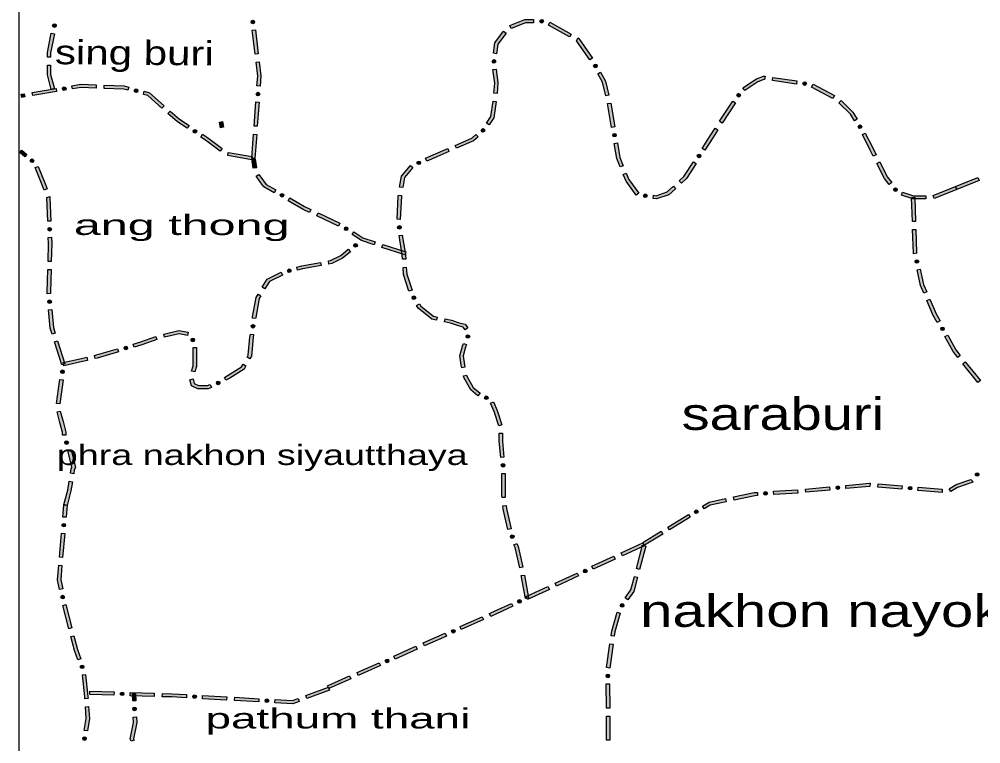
# Model space of a CAD drawing. Header units: metres. Extents: x -835890 to 1024355, y 79891 to 2211954.
# Drawn here: x -835042 to -715714, y 1133150 to 1223132 of the extents above; entities that cross this region are included whole.
import ezdxf

# ---------------------------------------------------------------- set-up
doc = ezdxf.new("R2010")
doc.units = ezdxf.units.M
doc.header["$LTSCALE"] = 2200
for name, color, linetype, lineweight in [('18', 7, 'Continuous', 13), ('20', 7, 'Continuous', 13), ('37', 7, 'Continuous', 13)]:
    doc.layers.add(name, color=color, linetype=linetype, lineweight=lineweight)

msp = doc.modelspace()

# ---------------------------------------------------------------- hatches: boundary and pattern name
at = {"layer": '37'}
for points in [[(-770427, 1222883, 1), (-769977, 1222883, 1)], [(-830634, 1222563, 1), (-830722, 1222121, 1)], [(-806080, 1223006, 1), (-806026, 1222560, 1)], [(-771202, 1222683), (-772213, 1222683), (-773999, 1221994), (-774143, 1222367), (-772287, 1223083), (-771202, 1223083)], [(-766762, 1220942), (-769378, 1222412), (-769182, 1222760), (-766567, 1221291)], [(-831548, 1218408), (-831548, 1218992), (-831069, 1221400), (-830677, 1221322), (-831148, 1218952), (-831148, 1218408)], [(-805775, 1218788), (-806133, 1221766), (-805735, 1221814), (-805378, 1218835)], [(-774615, 1221399), (-775638, 1220031), (-775794, 1218853), (-776191, 1218906), (-776020, 1220187), (-774935, 1221638)], [(-764213, 1218077), (-765880, 1220446), (-765891, 1220452), (-765695, 1220801), (-765605, 1220751), (-763886, 1218307)], [(-831060, 1214420), (-831548, 1216224), (-831548, 1217408), (-831148, 1217408), (-831148, 1216277), (-830674, 1214524)], [(-805539, 1214849), (-805451, 1216079), (-805656, 1217795), (-805259, 1217842), (-805049, 1216088), (-805140, 1214820)], [(-776154, 1217665, 1), (-776094, 1218111, 1)], [(-763638, 1217537, 1), (-763427, 1217140, 1)], [(-775855, 1216923), (-775628, 1215218), (-775737, 1213900), (-776136, 1213933), (-776030, 1215208), (-776251, 1216871)], [(-762253, 1213603), (-762677, 1215304), (-763239, 1216362), (-762886, 1216549), (-762301, 1215448), (-761865, 1213700)], [(-742546, 1215650), (-742617, 1215660), (-743361, 1215361), (-745005, 1214262), (-745227, 1214594), (-743549, 1215717), (-742666, 1216071), (-742489, 1216046)], [(-825495, 1214579), (-827366, 1214651), (-828438, 1214472), (-828504, 1214867), (-827391, 1215053), (-825480, 1214979)], [(-821561, 1214309), (-822081, 1214448), (-824496, 1214541), (-824481, 1214940), (-822021, 1214846), (-821458, 1214695)], [(-738587, 1215082), (-741556, 1215508), (-741500, 1215904), (-738530, 1215478)], [(-737791, 1215170, 1), (-737346, 1215107, 1)], [(-734055, 1213304), (-736711, 1214699), (-736524, 1215053), (-733869, 1213658)], [(-834356, 1213484), (-834722, 1213423), (-834788, 1213817), (-834422, 1213878)], [(-830411, 1214143), (-833370, 1213649), (-833436, 1214043), (-830477, 1214537)], [(-829679, 1214468, 1), (-829235, 1214542, 1)], [(-820760, 1214302, 1), (-820326, 1214186, 1)], [(-817334, 1212093), (-819075, 1213644), (-819629, 1213792), (-819525, 1214179), (-818880, 1214006), (-817068, 1212392)], [(-805395, 1214061, 1), (-805427, 1213612, 1)], [(-745887, 1213501, 1), (-745640, 1213878, 1)], [(-805897, 1209861), (-805682, 1212854), (-805283, 1212825), (-805498, 1209833)], [(-775841, 1212894), (-776125, 1210896), (-776719, 1210003), (-777052, 1210224), (-776509, 1211042), (-776237, 1212950)], [(-761530, 1209687), (-762021, 1212647), (-761627, 1212712), (-761135, 1209753)], [(-746144, 1212743), (-747788, 1210234), (-748122, 1210453), (-746478, 1212963)], [(-731400, 1210520), (-731900, 1211334), (-733310, 1212750), (-733027, 1213032), (-731583, 1211584), (-731059, 1210730)], [(-814189, 1209589), (-815411, 1210381), (-816587, 1211428), (-816321, 1211727), (-815168, 1210700), (-813972, 1209925)], [(-810069, 1209648), (-810198, 1210346), (-809805, 1210419), (-809675, 1209721)], [(-730825, 1209964, 1), (-730589, 1209581, 1)], [(-813430, 1209335, 1), (-813053, 1209090, 1)], [(-810096, 1206747), (-811921, 1208118), (-812511, 1208501), (-812294, 1208837), (-811692, 1208446), (-809856, 1207067)], [(-806183, 1205872), (-805969, 1208864), (-805570, 1208835), (-805784, 1205843)], [(-778103, 1208510), (-778648, 1208024), (-780793, 1207102), (-780951, 1207469), (-778866, 1208366), (-778370, 1208808)], [(-777658, 1209175, 1), (-777322, 1209475, 1)], [(-761205, 1208956, 1), (-761132, 1208512, 1)], [(-748336, 1209397), (-748981, 1208412), (-749966, 1206881), (-750302, 1207097), (-749316, 1208630), (-748670, 1209617)], [(-729062, 1206125), (-729480, 1206963), (-730401, 1208810), (-730043, 1208989), (-729122, 1207142), (-728704, 1206304)], [(-760452, 1204782), (-760893, 1205855), (-761202, 1207714), (-760807, 1207780), (-760506, 1205965), (-760082, 1204933)], [(-834351, 1206038), (-834972, 1206562), (-834715, 1206868), (-834093, 1206344)], [(-806218, 1205675), (-809172, 1206200), (-809102, 1206594), (-806148, 1206069)], [(-781712, 1206707), (-783233, 1206053), (-784464, 1205515), (-784624, 1205882), (-783392, 1206420), (-781870, 1207074)], [(-833629, 1205692, 1), (-833285, 1205403, 1)], [(-806013, 1204622), (-806132, 1205483), (-806138, 1205486), (-805948, 1205838), (-805764, 1205739), (-805616, 1204677)], [(-785667, 1205208, 1), (-785254, 1205389, 1)], [(-751048, 1205199), (-752248, 1203332), (-752858, 1202767), (-753130, 1203061), (-752557, 1203591), (-751384, 1205415)], [(-750797, 1205959, 1), (-750553, 1206337, 1)], [(-727082, 1202619), (-727681, 1203353), (-728616, 1205230), (-728258, 1205409), (-727343, 1203571), (-726772, 1202872)], [(-831968, 1201914), (-832239, 1202666), (-833052, 1204704), (-832680, 1204852), (-831865, 1202808), (-831591, 1202050)], [(-786182, 1204713), (-787240, 1203459), (-787435, 1202226), (-787830, 1202289), (-787618, 1203631), (-786488, 1204971)], [(-803404, 1201589), (-804666, 1202316), (-805039, 1202824), (-805636, 1203621), (-805316, 1203861), (-804717, 1203063), (-804393, 1202621), (-803205, 1201936)], [(-758467, 1201287), (-759736, 1203037), (-760073, 1203856), (-759703, 1204008), (-759385, 1203233), (-758143, 1201521)], [(-718844, 1202357), (-716064, 1203482), (-715914, 1203112), (-718694, 1201986)], [(-753592, 1202088), (-754413, 1201327), (-755963, 1200809), (-756386, 1200870), (-756329, 1201266), (-756000, 1201218), (-754622, 1201679), (-753864, 1202381)], [(-726437, 1202145, 1), (-726153, 1201796, 1)], [(-722546, 1200814), (-724128, 1200814), (-725534, 1201284), (-725408, 1201663), (-724063, 1201214), (-722546, 1201214)], [(-718695, 1201986), (-721479, 1200869), (-721628, 1201240), (-718844, 1202357)], [(-831509, 1198039), (-831622, 1200957), (-831628, 1200973), (-831252, 1201109), (-831224, 1201034), (-831109, 1198054)], [(-802633, 1201376, 1), (-802243, 1201151, 1)], [(-799027, 1199145), (-799811, 1199518), (-801671, 1200591), (-801472, 1200937), (-799624, 1199873), (-798855, 1199507)], [(-787591, 1201239), (-787604, 1201156), (-787748, 1198265), (-788148, 1198285), (-788003, 1201197), (-787986, 1201301)], [(-757570, 1201241, 1), (-757125, 1201177, 1)], [(-723895, 1201020), (-723801, 1198021), (-724201, 1198009), (-724295, 1201007)], [(-795415, 1197427), (-798124, 1198716), (-797952, 1199077), (-795243, 1197788)], [(-831279, 1197272, 1), (-831262, 1196822, 1)], [(-794656, 1197227, 1), (-794279, 1196981, 1)], [(-787828, 1197061, 1), (-787900, 1197505, 1)], [(-723770, 1197022), (-723681, 1194171), (-723657, 1194062), (-724048, 1193978), (-724079, 1194122), (-724170, 1197009)], [(-831469, 1193055), (-831403, 1195288), (-831432, 1196040), (-831032, 1196056), (-831003, 1195290), (-831069, 1193043)], [(-790997, 1195109), (-792585, 1195633), (-793740, 1196389), (-793521, 1196724), (-792410, 1195997), (-790872, 1195489)], [(-787507, 1196328), (-787116, 1193920), (-787078, 1193342), (-787477, 1193316), (-787514, 1193875), (-787901, 1196264)], [(-796673, 1193118), (-796393, 1193170), (-795136, 1193800), (-794203, 1194565), (-793949, 1194256), (-794917, 1193463), (-796265, 1192786), (-796602, 1192725)], [(-793129, 1195187, 1), (-793477, 1194902, 1)], [(-787199, 1193854), (-790048, 1194795), (-789922, 1195175), (-787074, 1194234)], [(-801310, 1191955, 1), (-801746, 1191840, 1)], [(-800612, 1192346), (-799955, 1192520), (-797657, 1192939), (-797585, 1192545), (-799868, 1192129), (-800510, 1191959)], [(-787012, 1192344), (-786955, 1191488), (-786295, 1189504), (-786675, 1189378), (-787350, 1191411), (-787411, 1192318)], [(-723593, 1192823, 1), (-723688, 1193263, 1)], [(-723233, 1192108), (-722815, 1190179), (-722426, 1189271), (-722794, 1189113), (-723197, 1190057), (-723624, 1192023)], [(-831564, 1189034), (-831581, 1189228), (-831498, 1192056), (-831098, 1192044), (-831181, 1189240), (-831166, 1189069)], [(-804887, 1189846), (-804286, 1190854), (-802545, 1191719), (-802367, 1191361), (-804003, 1190548), (-804543, 1189641)], [(-806099, 1186011), (-806079, 1186164), (-805638, 1188584), (-805398, 1188986), (-805055, 1188782), (-805257, 1188441), (-805684, 1186102), (-805702, 1185959)], [(-785948, 1188348, 1), (-786179, 1188734, 1)], [(-831298, 1188280, 1), (-831259, 1187831, 1)], [(-785379, 1187785), (-785210, 1187503), (-783648, 1186249), (-783157, 1186144), (-783241, 1185753), (-783825, 1185878), (-785516, 1187236), (-785722, 1187580)], [(-722033, 1188351), (-721253, 1186528), (-720771, 1185655), (-721121, 1185462), (-721613, 1186352), (-722401, 1188194)], [(-830968, 1184039), (-831005, 1184155), (-831196, 1184784), (-831392, 1187042), (-830993, 1187076), (-830801, 1184860), (-830623, 1184274), (-830587, 1184162)], [(-806001, 1185217, 1), (-806059, 1184771, 1)], [(-782180, 1185934), (-781406, 1185767), (-780426, 1185440), (-779714, 1185261), (-779361, 1184788), (-779681, 1184549), (-779949, 1184908), (-780539, 1185056), (-781512, 1185381), (-782264, 1185543)], [(-820911, 1182776), (-819948, 1183060), (-818084, 1183739), (-817947, 1183363), (-819823, 1182680), (-820798, 1182392)], [(-817108, 1184038), (-815221, 1184489), (-814095, 1184263), (-814174, 1183871), (-815214, 1184079), (-817015, 1183649)], [(-806762, 1181158), (-806619, 1181409), (-806406, 1183654), (-806357, 1184028), (-805961, 1183976), (-806008, 1183609), (-806229, 1181285), (-806415, 1180960)], [(-779441, 1183520, 1), (-779283, 1183941, 1)], [(-720354, 1184486, 1), (-720572, 1184880, 1)], [(-719808, 1183900), (-718824, 1182069), (-718269, 1181381), (-718580, 1181130), (-719159, 1181847), (-720161, 1183710)], [(-829744, 1180231), (-830662, 1183087), (-830281, 1183210), (-829363, 1180354)], [(-813430, 1183098, 1), (-813588, 1183519, 1)], [(-779525, 1182724), (-779642, 1182411), (-779953, 1181317), (-779798, 1180224), (-779731, 1179923), (-780121, 1179837), (-780191, 1180153), (-780361, 1181345), (-780022, 1182536), (-779899, 1182864)], [(-825700, 1181377), (-825473, 1181432), (-822829, 1182211), (-822716, 1181827), (-825370, 1181045), (-825607, 1180988)], [(-821598, 1182365, 1), (-822030, 1182238, 1)], [(-813063, 1182353), (-813063, 1180014), (-813260, 1179324), (-813645, 1179434), (-813463, 1180070), (-813463, 1182353)], [(-829596, 1180488), (-827298, 1180996), (-826673, 1181145), (-826580, 1180756), (-827209, 1180606), (-829510, 1180097)], [(-809588, 1178642), (-809133, 1178908), (-807442, 1179967), (-807258, 1180289), (-806910, 1180091), (-807144, 1179681), (-808926, 1178565), (-809386, 1178297)], [(-717641, 1180603), (-715756, 1178269), (-716067, 1178018), (-717952, 1180352)], [(-829647, 1179571, 1), (-829705, 1179124, 1)], [(-830412, 1175412), (-830155, 1177214), (-830004, 1178382), (-829607, 1178330), (-829759, 1177160), (-830016, 1175356)], [(-813476, 1178472), (-813312, 1177897), (-812782, 1177631), (-811675, 1177631), (-811351, 1177767), (-811197, 1177397), (-811595, 1177231), (-812876, 1177231), (-813649, 1177618), (-813861, 1178363)], [(-810144, 1178054, 1), (-810559, 1177881, 1)], [(-779515, 1178947), (-779480, 1178791), (-778699, 1177380), (-777859, 1176678), (-778115, 1176371), (-779013, 1177121), (-779858, 1178648), (-779905, 1178860)], [(-776864, 1176052, 1), (-777285, 1176211, 1)], [(-776205, 1175597), (-775741, 1174548), (-775150, 1172771), (-775530, 1172645), (-776114, 1174404), (-776571, 1175435)], [(-829669, 1171495), (-829669, 1171810), (-829988, 1173051), (-830342, 1174354), (-829956, 1174459), (-829601, 1173153), (-829269, 1171860), (-829269, 1171495)], [(-829250, 1170762, 1), (-829084, 1170344, 1)], [(-775077, 1171718), (-775077, 1170732), (-774892, 1168745), (-775291, 1168709), (-775477, 1170713), (-775477, 1171718)], [(-828678, 1166747), (-828590, 1167295), (-828494, 1167501), (-828999, 1169574), (-828611, 1169669), (-828072, 1167459), (-828204, 1167177), (-828283, 1166684)], [(-774978, 1167507, 1), (-775020, 1167955, 1)], [(-774751, 1166733), (-774751, 1163959), (-774731, 1163754), (-775129, 1163715), (-775151, 1163939), (-775151, 1166733)], [(-716661, 1165699), (-716715, 1165635), (-718598, 1164985), (-719440, 1164465), (-719650, 1164805), (-718771, 1165349), (-716950, 1165978), (-716966, 1165958)], [(-716313, 1166420, 1), (-716022, 1166763, 1)], [(-829499, 1162860), (-829013, 1164647), (-828835, 1165760), (-828440, 1165697), (-828621, 1164563), (-829113, 1162755)], [(-738422, 1164293), (-741416, 1164104), (-741441, 1164503), (-738447, 1164692)], [(-734433, 1164660), (-737420, 1164383), (-737457, 1164781), (-734470, 1165059)], [(-733679, 1164931, 1), (-733231, 1164973, 1)], [(-729489, 1165112), (-729532, 1165116), (-732441, 1164845), (-732478, 1165244), (-729534, 1165517), (-729456, 1165511)], [(-725503, 1164779), (-728493, 1165029), (-728459, 1165427), (-725470, 1165177)], [(-724714, 1164913, 1), (-724266, 1164876, 1)], [(-720520, 1164362), (-723510, 1164612), (-723477, 1165011), (-720487, 1164761)], [(-747303, 1163204), (-749283, 1162783), (-750059, 1162313), (-750266, 1162655), (-749433, 1163160), (-747386, 1163595)], [(-743412, 1163978), (-743769, 1163955), (-746324, 1163412), (-746408, 1163803), (-743824, 1164353), (-743437, 1164377)], [(-742651, 1164226, 1), (-742202, 1164255, 1)], [(-829632, 1161311), (-829505, 1162824), (-829106, 1162791), (-829234, 1161277)], [(-774632, 1162759), (-774591, 1162350), (-774006, 1159855), (-774395, 1159764), (-774986, 1162284), (-775030, 1162720)], [(-751769, 1161275), (-754334, 1159719), (-754541, 1160061), (-751976, 1161617)], [(-751210, 1161848, 1), (-750825, 1162082, 1)], [(-829498, 1160522, 1), (-829535, 1160073, 1)], [(-830051, 1156328), (-829800, 1159318), (-829401, 1159284), (-829652, 1156295)], [(-773773, 1158665, 1), (-773946, 1159080, 1)], [(-755189, 1159201), (-757464, 1157820), (-757671, 1158162), (-755396, 1159543)], [(-773291, 1158026), (-773133, 1157646), (-772535, 1155094), (-772924, 1155002), (-773515, 1157522), (-773661, 1157872)], [(-760342, 1156868), (-757650, 1158109), (-757482, 1157746), (-760175, 1156504)], [(-757289, 1157695), (-758059, 1154795), (-758445, 1154898), (-757675, 1157798)], [(-763974, 1155192), (-761250, 1156449), (-761083, 1156086), (-763807, 1154829)], [(-830042, 1152306), (-830288, 1153503), (-830135, 1155332), (-829736, 1155298), (-829885, 1153527), (-829651, 1152386)], [(-772342, 1154102), (-771826, 1151255), (-772220, 1151183), (-772736, 1154031)], [(-768515, 1153098), (-765791, 1154355), (-765623, 1153992), (-768347, 1152735)], [(-764594, 1154686, 1), (-765003, 1154498, 1)], [(-758315, 1153829), (-758780, 1152079), (-759496, 1151043), (-759825, 1151271), (-759149, 1152249), (-758702, 1153932)], [(-829691, 1151587, 1), (-829600, 1151146, 1)], [(-772147, 1151423), (-769423, 1152680), (-769255, 1152316), (-771980, 1151060)], [(-828888, 1147432), (-829633, 1150338), (-829245, 1150438), (-828500, 1147532)], [(-776689, 1149339), (-775963, 1149663), (-773963, 1150586), (-773796, 1150222), (-775797, 1149299), (-776526, 1148974)], [(-772767, 1150917, 1), (-773176, 1150728, 1)], [(-760357, 1150149, 1), (-760101, 1150519, 1)], [(-760446, 1149379), (-761128, 1147056), (-761203, 1146512), (-761599, 1146566), (-761520, 1147140), (-760830, 1149492)], [(-780341, 1147707), (-777602, 1148931), (-777439, 1148566), (-780178, 1147342)], [(-784906, 1145667), (-782167, 1146891), (-782004, 1146526), (-784743, 1145302)], [(-780967, 1147208, 1), (-781378, 1147025, 1)], [(-827771, 1143575), (-828194, 1144725), (-828640, 1146464), (-828252, 1146563), (-827811, 1144844), (-827396, 1143713)], [(-761339, 1145521), (-761748, 1142549), (-762145, 1142604), (-761735, 1145576)], [(-788558, 1144035), (-785819, 1145259), (-785656, 1144894), (-788395, 1143670)], [(-793123, 1141996), (-790384, 1143220), (-790221, 1142854), (-792960, 1141630)], [(-789184, 1143537, 1), (-789595, 1143353, 1)], [(-827316, 1142916, 1), (-827161, 1142494, 1)], [(-826900, 1138743), (-826915, 1138976), (-827203, 1141720), (-826806, 1141762), (-826517, 1139010), (-826501, 1138770)], [(-796775, 1140364), (-794036, 1141588), (-793873, 1141223), (-796612, 1139999)], [(-761993, 1141355, 1), (-761995, 1141805, 1)], [(-823286, 1139186), (-826285, 1139280), (-826272, 1139680), (-823274, 1139586)], [(-822505, 1139362, 1), (-822056, 1139348, 1)], [(-796542, 1139811), (-799351, 1138758), (-799491, 1139133), (-796682, 1140186)], [(-761787, 1140581), (-761767, 1137582), (-762167, 1137579), (-762187, 1140579)], [(-818289, 1139030), (-821287, 1139124), (-821275, 1139524), (-818276, 1139430)], [(-820963, 1138474), (-820994, 1139350), (-820594, 1139364), (-820563, 1138488)], [(-814298, 1138860), (-816107, 1138962), (-817289, 1138999), (-817277, 1139398), (-816089, 1139361), (-814275, 1139259)], [(-813513, 1139016, 1), (-813063, 1138991, 1)], [(-809306, 1138579), (-812301, 1138747), (-812278, 1139147), (-809283, 1138978)], [(-805312, 1138354), (-808307, 1138523), (-808285, 1138922), (-805289, 1138753)], [(-804527, 1138510, 1), (-804078, 1138485, 1)], [(-800287, 1138407), (-801068, 1138115), (-803315, 1138242), (-803293, 1138641), (-801129, 1138519), (-800428, 1138782)], [(-826980, 1134814), (-826738, 1136297), (-826834, 1137745), (-826435, 1137772), (-826336, 1136277), (-826585, 1134749)], [(-820735, 1137707, 1), (-820719, 1137257, 1)], [(-821147, 1133461), (-821255, 1133731), (-820867, 1135805), (-820891, 1136475), (-820492, 1136489), (-820466, 1135775), (-820841, 1133772), (-820776, 1133609)], [(-761761, 1136582), (-761741, 1133582), (-762141, 1133579), (-762161, 1136579)], [(-826907, 1134017, 1), (-826980, 1133573, 1)]]:
    msp.add_hatch(color=256, dxfattribs=at).paths.add_polyline_path(points)

# ---------------------------------------------------------------- linework, layer by layer
at = {"layer": '18'}
msp.add_lwpolyline([(-835042, 1127049), (-835042, 1347715)], dxfattribs=at)
at = {"layer": '37'}
for points in [[(-771202, 1222683), (-772213, 1222683), (-773999, 1221994), (-774143, 1222367), (-772287, 1223083), (-771202, 1223083)], [(-766762, 1220942), (-769378, 1222412), (-769182, 1222760), (-766567, 1221291)], [(-831548, 1218408), (-831548, 1218992), (-831069, 1221400), (-830677, 1221322), (-831148, 1218952), (-831148, 1218408)], [(-805775, 1218788), (-806133, 1221766), (-805735, 1221814), (-805378, 1218835)], [(-774615, 1221399), (-775638, 1220031), (-775794, 1218853), (-776191, 1218906), (-776020, 1220187), (-774935, 1221638)], [(-764213, 1218077), (-765880, 1220446), (-765891, 1220452), (-765695, 1220801), (-765605, 1220751), (-763886, 1218307)], [(-831060, 1214420), (-831548, 1216224), (-831548, 1217408), (-831148, 1217408), (-831148, 1216277), (-830674, 1214524)], [(-805539, 1214849), (-805451, 1216079), (-805656, 1217795), (-805259, 1217842), (-805049, 1216088), (-805140, 1214820)], [(-775855, 1216923), (-775628, 1215218), (-775737, 1213900), (-776136, 1213933), (-776030, 1215208), (-776251, 1216871)], [(-762253, 1213603), (-762677, 1215304), (-763239, 1216362), (-762886, 1216549), (-762301, 1215448), (-761865, 1213700)], [(-742546, 1215650), (-742617, 1215660), (-743361, 1215361), (-745005, 1214262), (-745227, 1214594), (-743549, 1215717), (-742666, 1216071), (-742489, 1216046)], [(-825495, 1214579), (-827366, 1214651), (-828438, 1214472), (-828504, 1214867), (-827391, 1215053), (-825480, 1214979)], [(-821561, 1214309), (-822081, 1214448), (-824496, 1214541), (-824481, 1214940), (-822021, 1214846), (-821458, 1214695)], [(-738587, 1215082), (-741556, 1215508), (-741500, 1215904), (-738530, 1215478)], [(-734055, 1213304), (-736711, 1214699), (-736524, 1215053), (-733869, 1213658)], [(-834356, 1213484), (-834722, 1213423), (-834788, 1213817), (-834422, 1213878)], [(-830411, 1214143), (-833370, 1213649), (-833436, 1214043), (-830477, 1214537)], [(-817334, 1212093), (-819075, 1213644), (-819629, 1213792), (-819525, 1214179), (-818880, 1214006), (-817068, 1212392)], [(-805897, 1209861), (-805682, 1212854), (-805283, 1212825), (-805498, 1209833)], [(-775841, 1212894), (-776125, 1210896), (-776719, 1210003), (-777052, 1210224), (-776509, 1211042), (-776237, 1212950)], [(-761530, 1209687), (-762021, 1212647), (-761627, 1212712), (-761135, 1209753)], [(-746144, 1212743), (-747788, 1210234), (-748122, 1210453), (-746478, 1212963)], [(-731400, 1210520), (-731900, 1211334), (-733310, 1212750), (-733027, 1213032), (-731583, 1211584), (-731059, 1210730)], [(-814189, 1209589), (-815411, 1210381), (-816587, 1211428), (-816321, 1211727), (-815168, 1210700), (-813972, 1209925)], [(-810069, 1209648), (-810198, 1210346), (-809805, 1210419), (-809675, 1209721)], [(-810096, 1206747), (-811921, 1208118), (-812511, 1208501), (-812294, 1208837), (-811692, 1208446), (-809856, 1207067)], [(-806183, 1205872), (-805969, 1208864), (-805570, 1208835), (-805784, 1205843)], [(-778103, 1208510), (-778648, 1208024), (-780793, 1207102), (-780951, 1207469), (-778866, 1208366), (-778370, 1208808)], [(-748336, 1209397), (-748981, 1208412), (-749966, 1206881), (-750302, 1207097), (-749316, 1208630), (-748670, 1209617)], [(-729062, 1206125), (-729480, 1206963), (-730401, 1208810), (-730043, 1208989), (-729122, 1207142), (-728704, 1206304)], [(-760452, 1204782), (-760893, 1205855), (-761202, 1207714), (-760807, 1207780), (-760506, 1205965), (-760082, 1204933)], [(-834351, 1206038), (-834972, 1206562), (-834715, 1206868), (-834093, 1206344)], [(-806218, 1205675), (-809172, 1206200), (-809102, 1206594), (-806148, 1206069)], [(-781712, 1206707), (-783233, 1206053), (-784464, 1205515), (-784624, 1205882), (-783392, 1206420), (-781870, 1207074)], [(-806013, 1204622), (-806132, 1205483), (-806138, 1205486), (-805948, 1205838), (-805764, 1205739), (-805616, 1204677)], [(-751048, 1205199), (-752248, 1203332), (-752858, 1202767), (-753130, 1203061), (-752557, 1203591), (-751384, 1205415)], [(-727082, 1202619), (-727681, 1203353), (-728616, 1205230), (-728258, 1205409), (-727343, 1203571), (-726772, 1202872)], [(-831968, 1201914), (-832239, 1202666), (-833052, 1204704), (-832680, 1204852), (-831865, 1202808), (-831591, 1202050)], [(-786182, 1204713), (-787240, 1203459), (-787435, 1202226), (-787830, 1202289), (-787618, 1203631), (-786488, 1204971)], [(-803404, 1201589), (-804666, 1202316), (-805039, 1202824), (-805636, 1203621), (-805316, 1203861), (-804717, 1203063), (-804393, 1202621), (-803205, 1201936)], [(-758467, 1201287), (-759736, 1203037), (-760073, 1203856), (-759703, 1204008), (-759385, 1203233), (-758143, 1201521)], [(-718844, 1202357), (-716064, 1203482), (-715914, 1203112), (-718694, 1201986)], [(-753592, 1202088), (-754413, 1201327), (-755963, 1200809), (-756386, 1200870), (-756329, 1201266), (-756000, 1201218), (-754622, 1201679), (-753864, 1202381)], [(-722546, 1200814), (-724128, 1200814), (-725534, 1201284), (-725408, 1201663), (-724063, 1201214), (-722546, 1201214)], [(-718695, 1201986), (-721479, 1200869), (-721628, 1201240), (-718844, 1202357)], [(-831509, 1198039), (-831622, 1200957), (-831628, 1200973), (-831252, 1201109), (-831224, 1201034), (-831109, 1198054)], [(-799027, 1199145), (-799811, 1199518), (-801671, 1200591), (-801472, 1200937), (-799624, 1199873), (-798855, 1199507)], [(-787591, 1201239), (-787604, 1201156), (-787748, 1198265), (-788148, 1198285), (-788003, 1201197), (-787986, 1201301)], [(-723895, 1201020), (-723801, 1198021), (-724201, 1198009), (-724295, 1201007)], [(-795415, 1197427), (-798124, 1198716), (-797952, 1199077), (-795243, 1197788)], [(-723770, 1197022), (-723681, 1194171), (-723657, 1194062), (-724048, 1193978), (-724079, 1194122), (-724170, 1197009)], [(-831469, 1193055), (-831403, 1195288), (-831432, 1196040), (-831032, 1196056), (-831003, 1195290), (-831069, 1193043)], [(-790997, 1195109), (-792585, 1195633), (-793740, 1196389), (-793521, 1196724), (-792410, 1195997), (-790872, 1195489)], [(-787507, 1196328), (-787116, 1193920), (-787078, 1193342), (-787477, 1193316), (-787514, 1193875), (-787901, 1196264)], [(-796673, 1193118), (-796393, 1193170), (-795136, 1193800), (-794203, 1194565), (-793949, 1194256), (-794917, 1193463), (-796265, 1192786), (-796602, 1192725)], [(-787199, 1193854), (-790048, 1194795), (-789922, 1195175), (-787074, 1194234)], [(-800612, 1192346), (-799955, 1192520), (-797657, 1192939), (-797585, 1192545), (-799868, 1192129), (-800510, 1191959)], [(-787012, 1192344), (-786955, 1191488), (-786295, 1189504), (-786675, 1189378), (-787350, 1191411), (-787411, 1192318)], [(-723233, 1192108), (-722815, 1190179), (-722426, 1189271), (-722794, 1189113), (-723197, 1190057), (-723624, 1192023)], [(-831564, 1189034), (-831581, 1189228), (-831498, 1192056), (-831098, 1192044), (-831181, 1189240), (-831166, 1189069)], [(-804887, 1189846), (-804286, 1190854), (-802545, 1191719), (-802367, 1191361), (-804003, 1190548), (-804543, 1189641)], [(-806099, 1186011), (-806079, 1186164), (-805638, 1188584), (-805398, 1188986), (-805055, 1188782), (-805257, 1188441), (-805684, 1186102), (-805702, 1185959)], [(-785379, 1187785), (-785210, 1187503), (-783648, 1186249), (-783157, 1186144), (-783241, 1185753), (-783825, 1185878), (-785516, 1187236), (-785722, 1187580)], [(-722033, 1188351), (-721253, 1186528), (-720771, 1185655), (-721121, 1185462), (-721613, 1186352), (-722401, 1188194)], [(-830968, 1184039), (-831005, 1184155), (-831196, 1184784), (-831392, 1187042), (-830993, 1187076), (-830801, 1184860), (-830623, 1184274), (-830587, 1184162)], [(-782180, 1185934), (-781406, 1185767), (-780426, 1185440), (-779714, 1185261), (-779361, 1184788), (-779681, 1184549), (-779949, 1184908), (-780539, 1185056), (-781512, 1185381), (-782264, 1185543)], [(-820911, 1182776), (-819948, 1183060), (-818084, 1183739), (-817947, 1183363), (-819823, 1182680), (-820798, 1182392)], [(-817108, 1184038), (-815221, 1184489), (-814095, 1184263), (-814174, 1183871), (-815214, 1184079), (-817015, 1183649)], [(-806762, 1181158), (-806619, 1181409), (-806406, 1183654), (-806357, 1184028), (-805961, 1183976), (-806008, 1183609), (-806229, 1181285), (-806415, 1180960)], [(-719808, 1183900), (-718824, 1182069), (-718269, 1181381), (-718580, 1181130), (-719159, 1181847), (-720161, 1183710)], [(-829744, 1180231), (-830662, 1183087), (-830281, 1183210), (-829363, 1180354)], [(-779525, 1182724), (-779642, 1182411), (-779953, 1181317), (-779798, 1180224), (-779731, 1179923), (-780121, 1179837), (-780191, 1180153), (-780361, 1181345), (-780022, 1182536), (-779899, 1182864)], [(-825700, 1181377), (-825473, 1181432), (-822829, 1182211), (-822716, 1181827), (-825370, 1181045), (-825607, 1180988)], [(-813063, 1182353), (-813063, 1180014), (-813260, 1179324), (-813645, 1179434), (-813463, 1180070), (-813463, 1182353)], [(-829596, 1180488), (-827298, 1180996), (-826673, 1181145), (-826580, 1180756), (-827209, 1180606), (-829510, 1180097)], [(-809588, 1178642), (-809133, 1178908), (-807442, 1179967), (-807258, 1180289), (-806910, 1180091), (-807144, 1179681), (-808926, 1178565), (-809386, 1178297)], [(-717641, 1180603), (-715756, 1178269), (-716067, 1178018), (-717952, 1180352)], [(-830412, 1175412), (-830155, 1177214), (-830004, 1178382), (-829607, 1178330), (-829759, 1177160), (-830016, 1175356)], [(-813476, 1178472), (-813312, 1177897), (-812782, 1177631), (-811675, 1177631), (-811351, 1177767), (-811197, 1177397), (-811595, 1177231), (-812876, 1177231), (-813649, 1177618), (-813861, 1178363)], [(-779515, 1178947), (-779480, 1178791), (-778699, 1177380), (-777859, 1176678), (-778115, 1176371), (-779013, 1177121), (-779858, 1178648), (-779905, 1178860)], [(-776205, 1175597), (-775741, 1174548), (-775150, 1172771), (-775530, 1172645), (-776114, 1174404), (-776571, 1175435)], [(-829669, 1171495), (-829669, 1171810), (-829988, 1173051), (-830342, 1174354), (-829956, 1174459), (-829601, 1173153), (-829269, 1171860), (-829269, 1171495)], [(-775077, 1171718), (-775077, 1170732), (-774892, 1168745), (-775291, 1168709), (-775477, 1170713), (-775477, 1171718)], [(-828678, 1166747), (-828590, 1167295), (-828494, 1167501), (-828999, 1169574), (-828611, 1169669), (-828072, 1167459), (-828204, 1167177), (-828283, 1166684)], [(-774751, 1166733), (-774751, 1163959), (-774731, 1163754), (-775129, 1163715), (-775151, 1163939), (-775151, 1166733)], [(-716661, 1165699), (-716715, 1165635), (-718598, 1164985), (-719440, 1164465), (-719650, 1164805), (-718771, 1165349), (-716950, 1165978), (-716966, 1165958)], [(-829499, 1162860), (-829013, 1164647), (-828835, 1165760), (-828440, 1165697), (-828621, 1164563), (-829113, 1162755)], [(-738422, 1164293), (-741416, 1164104), (-741441, 1164503), (-738447, 1164692)], [(-734433, 1164660), (-737420, 1164383), (-737457, 1164781), (-734470, 1165059)], [(-729489, 1165112), (-729532, 1165116), (-732441, 1164845), (-732478, 1165244), (-729534, 1165517), (-729456, 1165511)], [(-725503, 1164779), (-728493, 1165029), (-728459, 1165427), (-725470, 1165177)], [(-720520, 1164362), (-723510, 1164612), (-723477, 1165011), (-720487, 1164761)], [(-747303, 1163204), (-749283, 1162783), (-750059, 1162313), (-750266, 1162655), (-749433, 1163160), (-747386, 1163595)], [(-743412, 1163978), (-743769, 1163955), (-746324, 1163412), (-746408, 1163803), (-743824, 1164353), (-743437, 1164377)], [(-829632, 1161311), (-829505, 1162824), (-829106, 1162791), (-829234, 1161277)], [(-774632, 1162759), (-774591, 1162350), (-774006, 1159855), (-774395, 1159764), (-774986, 1162284), (-775030, 1162720)], [(-751769, 1161275), (-754334, 1159719), (-754541, 1160061), (-751976, 1161617)], [(-830051, 1156328), (-829800, 1159318), (-829401, 1159284), (-829652, 1156295)], [(-755189, 1159201), (-757464, 1157820), (-757671, 1158162), (-755396, 1159543)], [(-773291, 1158026), (-773133, 1157646), (-772535, 1155094), (-772924, 1155002), (-773515, 1157522), (-773661, 1157872)], [(-760342, 1156868), (-757650, 1158109), (-757482, 1157746), (-760175, 1156504)], [(-757289, 1157695), (-758059, 1154795), (-758445, 1154898), (-757675, 1157798)], [(-763974, 1155192), (-761250, 1156449), (-761083, 1156086), (-763807, 1154829)], [(-830042, 1152306), (-830288, 1153503), (-830135, 1155332), (-829736, 1155298), (-829885, 1153527), (-829651, 1152386)], [(-772342, 1154102), (-771826, 1151255), (-772220, 1151183), (-772736, 1154031)], [(-768515, 1153098), (-765791, 1154355), (-765623, 1153992), (-768347, 1152735)], [(-758315, 1153829), (-758780, 1152079), (-759496, 1151043), (-759825, 1151271), (-759149, 1152249), (-758702, 1153932)], [(-772147, 1151423), (-769423, 1152680), (-769255, 1152316), (-771980, 1151060)], [(-828888, 1147432), (-829633, 1150338), (-829245, 1150438), (-828500, 1147532)], [(-776689, 1149339), (-775963, 1149663), (-773963, 1150586), (-773796, 1150222), (-775797, 1149299), (-776526, 1148974)], [(-760446, 1149379), (-761128, 1147056), (-761203, 1146512), (-761599, 1146566), (-761520, 1147140), (-760830, 1149492)], [(-780341, 1147707), (-777602, 1148931), (-777439, 1148566), (-780178, 1147342)], [(-784906, 1145667), (-782167, 1146891), (-782004, 1146526), (-784743, 1145302)], [(-827771, 1143575), (-828194, 1144725), (-828640, 1146464), (-828252, 1146563), (-827811, 1144844), (-827396, 1143713)], [(-761339, 1145521), (-761748, 1142549), (-762145, 1142604), (-761735, 1145576)], [(-788558, 1144035), (-785819, 1145259), (-785656, 1144894), (-788395, 1143670)], [(-793123, 1141996), (-790384, 1143220), (-790221, 1142854), (-792960, 1141630)], [(-826900, 1138743), (-826915, 1138976), (-827203, 1141720), (-826806, 1141762), (-826517, 1139010), (-826501, 1138770)], [(-796775, 1140364), (-794036, 1141588), (-793873, 1141223), (-796612, 1139999)], [(-823286, 1139186), (-826285, 1139280), (-826272, 1139680), (-823274, 1139586)], [(-796542, 1139811), (-799351, 1138758), (-799491, 1139133), (-796682, 1140186)], [(-761787, 1140581), (-761767, 1137582), (-762167, 1137579), (-762187, 1140579)], [(-818289, 1139030), (-821287, 1139124), (-821275, 1139524), (-818276, 1139430)], [(-820963, 1138474), (-820994, 1139350), (-820594, 1139364), (-820563, 1138488)], [(-814298, 1138860), (-816107, 1138962), (-817289, 1138999), (-817277, 1139398), (-816089, 1139361), (-814275, 1139259)], [(-809306, 1138579), (-812301, 1138747), (-812278, 1139147), (-809283, 1138978)], [(-805312, 1138354), (-808307, 1138523), (-808285, 1138922), (-805289, 1138753)], [(-800287, 1138407), (-801068, 1138115), (-803315, 1138242), (-803293, 1138641), (-801129, 1138519), (-800428, 1138782)], [(-826980, 1134814), (-826738, 1136297), (-826834, 1137745), (-826435, 1137772), (-826336, 1136277), (-826585, 1134749)], [(-821147, 1133461), (-821255, 1133731), (-820867, 1135805), (-820891, 1136475), (-820492, 1136489), (-820466, 1135775), (-820841, 1133772), (-820776, 1133609)], [(-761761, 1136582), (-761741, 1133582), (-762141, 1133579), (-762161, 1136579)]]:
    msp.add_lwpolyline(points, close=True, dxfattribs=at)
for centre in [(-770202, 1222883), (-830678, 1222342), (-806053, 1222783), (-776124, 1217888), (-763532, 1217338), (-737568, 1215139), (-829457, 1214505), (-820543, 1214244), (-805411, 1213837), (-745763, 1213690), (-730707, 1209773), (-813241, 1209213), (-777490, 1209325), (-761168, 1208734), (-833457, 1205548), (-785461, 1205298), (-750675, 1206148), (-726295, 1201970), (-802438, 1201263), (-757347, 1201209), (-831271, 1197047), (-794467, 1197104), (-787864, 1197283), (-793303, 1195045), (-801528, 1191898), (-723641, 1193043), (-786064, 1188541), (-831279, 1188055), (-806030, 1184994), (-779362, 1183731), (-720463, 1184683), (-813509, 1183308), (-821814, 1182301), (-829676, 1179348), (-810351, 1177967), (-777075, 1176132), (-829167, 1170553), (-774999, 1167731), (-716167, 1166592), (-733455, 1164952), (-724490, 1164895), (-742426, 1164240), (-751018, 1161965), (-829517, 1160298), (-773859, 1158872), (-764799, 1154592), (-829646, 1151366), (-772971, 1150823), (-760229, 1150334), (-781173, 1147116), (-789390, 1143445), (-827238, 1142705), (-761994, 1141580), (-822281, 1139355), (-813288, 1139003), (-804302, 1138497), (-820727, 1137482), (-826944, 1133795)]:
    msp.add_circle(centre, 225, dxfattribs=at)

# ---------------------------------------------------------------- texts
at = {"layer": '20'}
for s, height, rotation, width, p in [('sing buri', 3000, 359.523, 1.3, (-830622, 1217550)), ('ang thong', 2500, 359.965, 1.8, (-828268, 1196341))]:
    msp.add_text(s, height=height, rotation=rotation, dxfattribs=dict(at, width=width)).set_placement(p)
for s, height, width, p in [('saraburi', 4000, 1.3, (-752840, 1172130)), ('phra nakhon siyautthaya', 2500, 1.4, (-830387, 1167771)), ('nakhon nayok', 4000, 1.35, (-757994, 1147667)), ('pathum thani', 2500, 1.7, (-811924, 1135051))]:
    msp.add_text(s, height=height, dxfattribs=dict(at, width=width)).set_placement(p)

doc.saveas('drawing.dxf')
